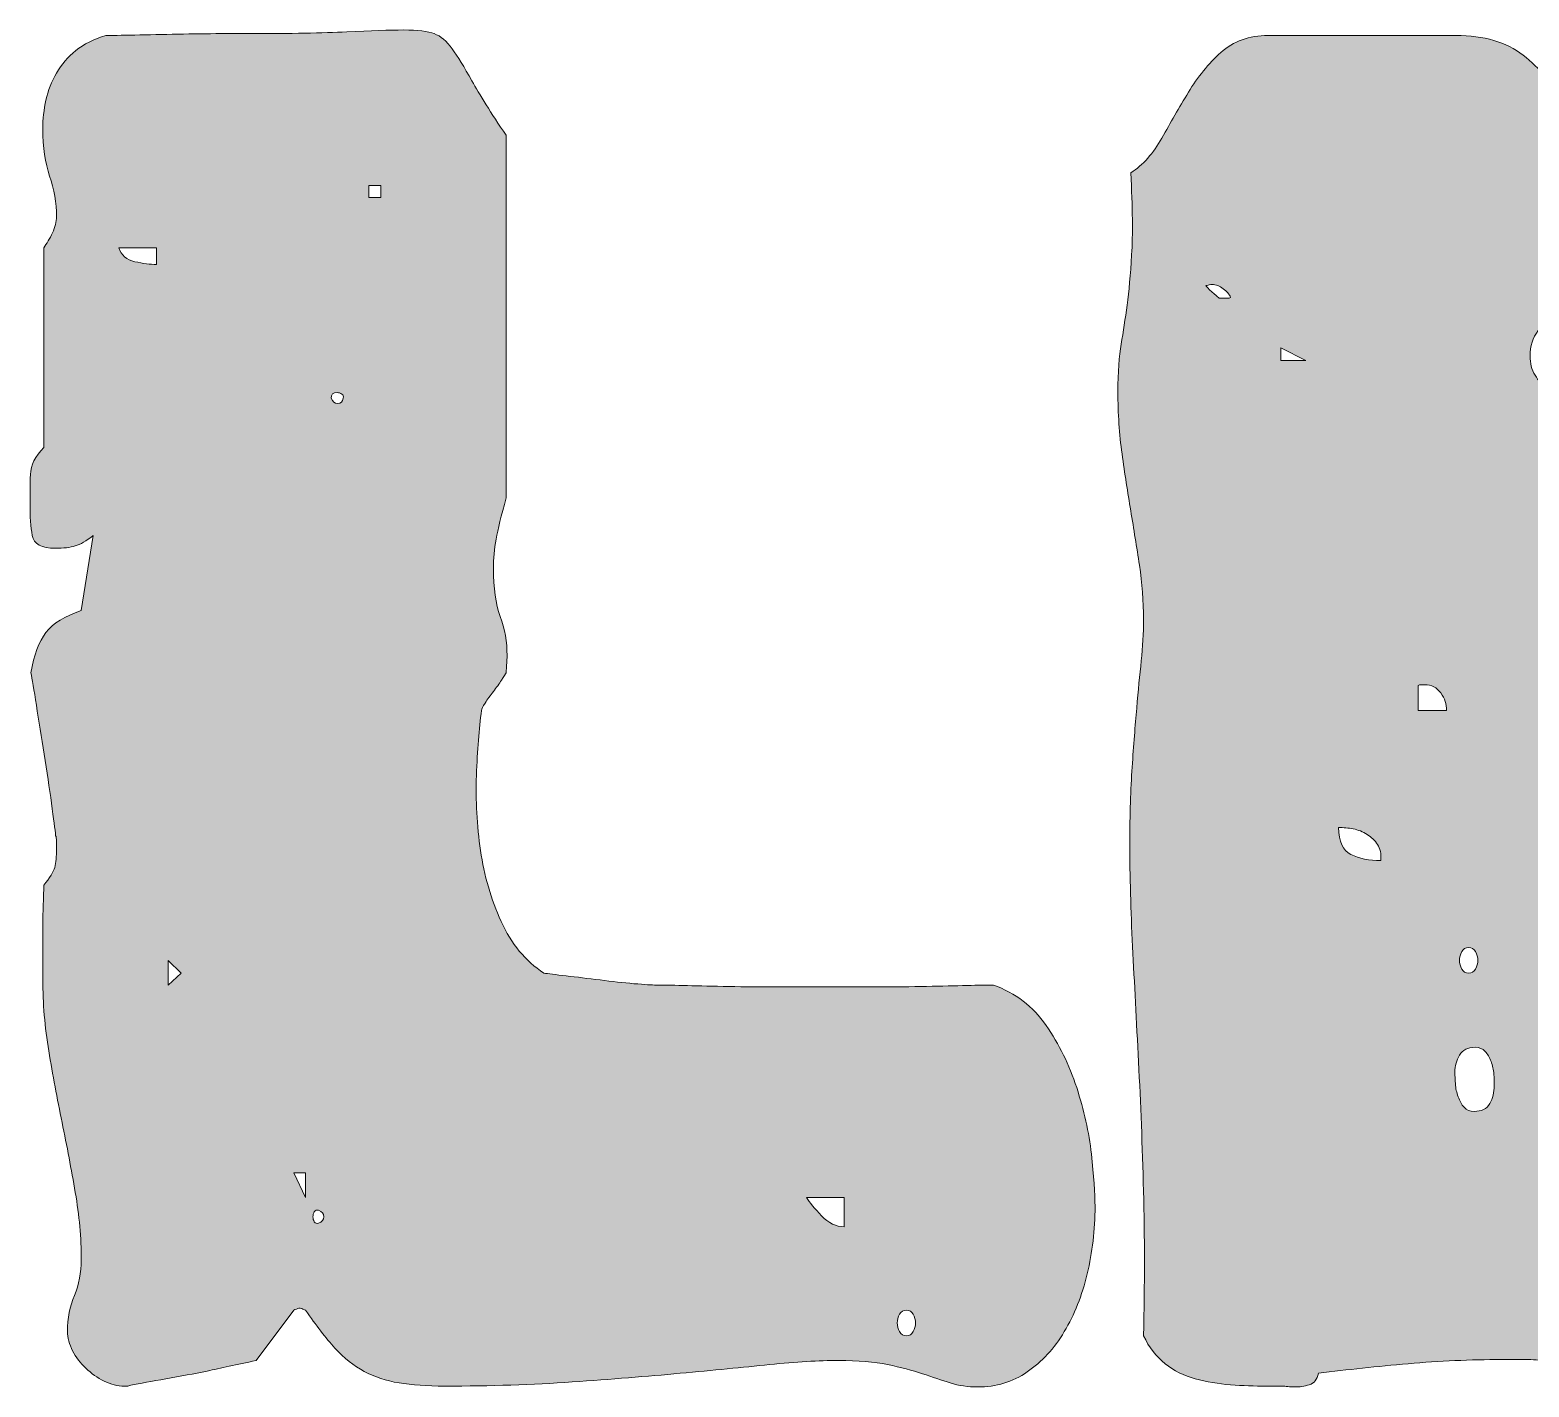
# Model space of a CAD drawing. Header units: inches. Extents: x 149 to 941, y -924 to -156.
# Drawn here: x 168 to 388.4, y -921.7 to -722.2 of the extents above; entities that cross this region are included whole.
import ezdxf

# ---------------------------------------------------------------- set-up
doc = ezdxf.new("R2010")
doc.units = ezdxf.units.IN
doc.header["$MEASUREMENT"] = 0
doc.layers.add('Layer 1', color=7, linetype='Continuous')

# ---------------------------------------------------------------- blocks, each defined once
blk = doc.blocks.new('block 5')
at = {"layer": 'Layer 1', "true_color": 0xffffff}
h = blk.add_hatch(color=7, dxfattribs=at)
h.dxf.hatch_style = 2
edge = h.paths.add_edge_path()
edge.add_spline(control_points=[(171.87, -749.65), (171.87, -747.59), (171.53, -745.59), (170.86, -743.66), (170.19, -741.73), (169.85, -739.42), (169.85, -736.72), (169.85, -735.29), (170.01, -733.87), (170.32, -732.48), (170.64, -731.09), (171.15, -729.77), (171.87, -728.51), (172.59, -727.25), (173.53, -726.15), (174.7, -725.21), (175.86, -724.27), (177.34, -723.53), (179.14, -722.99), (179.95, -722.99), (181.36, -722.97), (183.38, -722.92), (185.4, -722.88), (187.51, -722.83), (189.71, -722.79), (191.91, -722.74), (194.02, -722.72), (196.04, -722.72), (198.06, -722.72), (199.47, -722.72), (200.28, -722.72), (206.29, -722.72), (211.05, -722.63), (214.56, -722.45), (218.06, -722.27), (220.84, -722.18), (222.9, -722.18), (224.97, -722.18), (226.47, -722.36), (227.41, -722.72), (228.36, -723.08), (229.23, -723.82), (230.04, -724.94), (230.85, -726.07), (231.81, -727.63), (232.94, -729.65), (234.06, -731.67), (235.74, -734.34), (237.98, -737.67), (237.98, -737.67), (237.98, -790.99), (237.98, -790.99), (237.26, -793.59), (236.77, -795.61), (236.5, -797.05), (236.23, -798.48), (236.1, -799.92), (236.1, -801.36), (236.1, -804.23), (236.44, -806.58), (237.11, -808.43), (237.78, -810.27), (238.12, -812.18), (238.12, -814.15), (238.12, -814.51), (238.1, -815), (238.05, -815.63), (238.01, -816.26), (237.98, -816.62), (237.98, -816.71), (237.89, -816.89), (237.67, -817.24), (237.31, -817.78), (236.95, -818.32), (236.55, -818.88), (236.1, -819.47), (235.65, -820.05), (235.24, -820.61), (234.89, -821.15), (234.53, -821.69), (234.35, -822.05), (234.35, -822.23), (233.99, -824.92), (233.74, -828.11), (233.61, -831.79), (233.47, -835.47), (233.68, -839.15), (234.21, -842.83), (234.75, -846.51), (235.76, -849.99), (237.24, -853.26), (238.72, -856.54), (240.81, -859.08), (243.51, -860.87), (244.13, -860.96), (245.23, -861.1), (246.8, -861.27), (248.37, -861.46), (250.04, -861.66), (251.79, -861.88), (253.54, -862.11), (255.2, -862.29), (256.77, -862.42), (258.34, -862.55), (259.44, -862.62), (260.07, -862.62), (260.96, -862.62), (262.27, -862.64), (263.97, -862.69), (265.68, -862.74), (267.65, -862.78), (269.9, -862.83), (272.14, -862.87), (274.54, -862.89), (277.1, -862.89), (279.66, -862.89), (282.24, -862.89), (284.84, -862.89), (287.45, -862.89), (290.03, -862.89), (292.59, -862.89), (295.14, -862.89), (297.55, -862.87), (299.79, -862.83), (302.03, -862.78), (304.01, -862.74), (305.71, -862.69), (307.42, -862.64), (308.72, -862.62), (309.62, -862.62), (312.85, -863.79), (315.43, -865.76), (317.36, -868.55), (319.29, -871.33), (320.79, -874.38), (321.87, -877.7), (322.95, -881.02), (323.67, -884.28), (324.03, -887.47), (324.38, -890.65), (324.57, -893.23), (324.57, -895.21), (324.57, -898.62), (324.18, -901.92), (323.42, -905.1), (322.66, -908.29), (321.54, -911.12), (320.05, -913.59), (318.57, -916.06), (316.76, -918.03), (314.6, -919.51), (312.45, -920.99), (310.02, -921.73), (307.33, -921.73), (305.89, -921.73), (304.55, -921.53), (303.29, -921.13), (302.03, -920.73), (300.67, -920.27), (299.18, -919.78), (297.7, -919.29), (296, -918.84), (294.07, -918.44), (292.14, -918.03), (289.74, -917.83), (286.86, -917.83), (283.99, -917.83), (280.6, -918.03), (276.7, -918.44), (272.79, -918.84), (268.42, -919.27), (263.57, -919.72), (258.72, -920.16), (253.42, -920.59), (247.68, -920.99), (241.93, -921.4), (235.7, -921.6), (228.96, -921.6), (226.36, -921.6), (224.11, -921.44), (222.23, -921.13), (220.35, -920.81), (218.64, -920.25), (217.11, -919.45), (215.59, -918.64), (214.15, -917.49), (212.8, -916.01), (211.46, -914.53), (210.02, -912.67), (208.5, -910.42), (208.5, -910.42), (208.09, -910.29), (208.09, -910.29), (208, -910.2), (207.87, -910.15), (207.69, -910.15), (207.42, -910.15), (207.24, -910.2), (207.15, -910.29), (206.97, -910.29), (206.83, -910.34), (206.75, -910.42), (206.75, -910.42), (201.22, -917.83), (201.22, -917.83), (198.35, -918.46), (195.95, -918.97), (194.02, -919.38), (192.09, -919.78), (190.07, -920.16), (187.96, -920.52), (185.85, -920.88), (184.12, -921.2), (182.78, -921.47), (182.78, -921.47), (182.37, -921.6), (182.37, -921.6), (182.37, -921.6), (181.84, -921.6), (181.84, -921.6), (180.85, -921.6), (179.86, -921.35), (178.87, -920.86), (177.88, -920.36), (176.99, -919.74), (176.18, -918.97), (175.37, -918.21), (174.72, -917.36), (174.23, -916.41), (173.73, -915.47), (173.49, -914.51), (173.49, -913.52), (173.49, -911.64), (173.82, -909.89), (174.5, -908.27), (175.17, -906.65), (175.51, -904.9), (175.51, -903.02), (175.51, -899.79), (175.21, -896.49), (174.63, -893.12), (174.05, -889.76), (173.4, -886.32), (172.68, -882.82), (171.96, -879.32), (171.31, -875.82), (170.73, -872.32), (170.14, -868.82), (169.85, -865.31), (169.85, -861.81), (169.85, -861.27), (169.85, -860.36), (169.85, -859.05), (169.85, -857.75), (169.85, -856.36), (169.85, -854.88), (169.85, -853.4), (169.87, -852.01), (169.92, -850.71), (169.96, -849.41), (169.99, -848.48), (169.99, -847.95), (170.88, -846.87), (171.42, -845.99), (171.6, -845.32), (171.78, -844.64), (171.87, -843.73), (171.87, -842.56), (171.87, -842.38), (171.87, -842.04), (171.87, -841.55), (171.87, -841.06), (171.82, -840.77), (171.74, -840.67), (171.65, -839.78), (171.44, -838.18), (171.13, -835.9), (170.81, -833.61), (170.46, -831.2), (170.05, -828.69), (169.65, -826.18), (169.27, -823.78), (168.91, -821.49), (168.55, -819.2), (168.28, -817.6), (168.1, -816.71), (168.55, -814.1), (169.29, -812.13), (170.32, -810.78), (171.35, -809.44), (173.08, -808.36), (175.51, -807.55), (175.51, -807.55), (177.26, -796.51), (177.26, -796.51), (176.27, -797.32), (175.39, -797.83), (174.63, -798.06), (173.87, -798.28), (172.9, -798.39), (171.74, -798.39), (169.67, -798.39), (168.53, -797.77), (168.3, -796.51), (168.08, -795.25), (167.97, -793.73), (167.97, -791.93), (167.97, -790.4), (167.99, -788.95), (168.03, -787.55), (168.08, -786.16), (168.73, -784.84), (169.99, -783.58), (169.99, -783.58), (169.99, -754.23), (169.99, -754.23), (170.43, -753.6), (170.86, -752.86), (171.27, -752.01), (171.67, -751.15), (171.87, -750.37), (171.87, -749.65)], knot_values=[0, 0, 0, 0, 1, 1, 1, 2, 2, 2, 3, 3, 3, 4, 4, 4, 5, 5, 5, 6, 6, 6, 7, 7, 7, 8, 8, 8, 9, 9, 9, 10, 10, 10, 11, 11, 11, 12, 12, 12, 13, 13, 13, 14, 14, 14, 15, 15, 15, 16, 16, 16, 17, 17, 17, 18, 18, 18, 19, 19, 19, 20, 20, 20, 21, 21, 21, 22, 22, 22, 23, 23, 23, 24, 24, 24, 25, 25, 25, 26, 26, 26, 27, 27, 27, 28, 28, 28, 29, 29, 29, 30, 30, 30, 31, 31, 31, 32, 32, 32, 33, 33, 33, 34, 34, 34, 35, 35, 35, 36, 36, 36, 37, 37, 37, 38, 38, 38, 39, 39, 39, 40, 40, 40, 41, 41, 41, 42, 42, 42, 43, 43, 43, 44, 44, 44, 45, 45, 45, 46, 46, 46, 47, 47, 47, 48, 48, 48, 49, 49, 49, 50, 50, 50, 51, 51, 51, 52, 52, 52, 53, 53, 53, 54, 54, 54, 55, 55, 55, 56, 56, 56, 57, 57, 57, 58, 58, 58, 59, 59, 59, 60, 60, 60, 61, 61, 61, 62, 62, 62, 63, 63, 63, 64, 64, 64, 65, 65, 65, 66, 66, 66, 67, 67, 67, 68, 68, 68, 69, 69, 69, 70, 70, 70, 71, 71, 71, 72, 72, 72, 73, 73, 73, 74, 74, 74, 75, 75, 75, 76, 76, 76, 77, 77, 77, 78, 78, 78, 79, 79, 79, 80, 80, 80, 81, 81, 81, 82, 82, 82, 83, 83, 83, 84, 84, 84, 85, 85, 85, 86, 86, 86, 87, 87, 87, 88, 88, 88, 89, 89, 89, 90, 90, 90, 91, 91, 91, 92, 92, 92, 93, 93, 93, 94, 94, 94, 95, 95, 95, 96, 96, 96, 97, 97, 97, 98, 98, 98, 99, 99, 99, 100, 100, 100, 101, 101, 101, 102, 102, 102, 103, 103, 103, 104, 104, 104, 105, 105, 105, 106, 106, 106, 107, 107, 107, 107], degree=3, periodic=1)
edge = h.paths.add_edge_path()
edge.add_spline(control_points=[(181.03, -754.23), (181.38, -755.3), (182.17, -755.98), (183.38, -756.25), (184.59, -756.52), (185.65, -756.65), (186.55, -756.65), (186.55, -756.65), (186.55, -754.23), (186.55, -754.23), (186.55, -754.23), (181.03, -754.23), (181.03, -754.23)], knot_values=[0, 0, 0, 0, 1, 1, 1, 2, 2, 2, 3, 3, 3, 4, 4, 4, 4], degree=3, periodic=1)
h.paths.add_polyline_path([(188.3, -862.62), (190.18, -860.87), (188.3, -858.99)])
h.paths.add_polyline_path([(208.5, -893.86), (208.5, -890.23), (206.75, -890.23)])
edge = h.paths.add_edge_path()
edge.add_spline(control_points=[(210.38, -895.75), (210.11, -895.66), (209.91, -895.73), (209.77, -895.95), (209.64, -896.17), (209.57, -896.42), (209.57, -896.69), (209.57, -896.96), (209.64, -897.21), (209.77, -897.43), (209.91, -897.65), (210.11, -897.72), (210.38, -897.63), (210.92, -897.45), (211.19, -897.14), (211.19, -896.69), (211.19, -896.24), (210.92, -895.93), (210.38, -895.75)], knot_values=[0, 0, 0, 0, 1, 1, 1, 2, 2, 2, 3, 3, 3, 4, 4, 4, 5, 5, 5, 6, 6, 6, 6], degree=3, periodic=1)
edge = h.paths.add_edge_path()
edge.add_spline(control_points=[(214.02, -776.31), (214.11, -776.04), (214.04, -775.84), (213.81, -775.71), (213.59, -775.57), (213.39, -775.5), (213.21, -775.5), (212.49, -775.5), (212.18, -775.77), (212.27, -776.31), (212.44, -776.85), (212.76, -777.12), (213.21, -777.12), (213.66, -777.12), (213.93, -776.85), (214.02, -776.31)], knot_values=[0, 0, 0, 0, 1, 1, 1, 2, 2, 2, 3, 3, 3, 4, 4, 4, 5, 5, 5, 5], degree=3, periodic=1)
h.paths.add_polyline_path([(219.54, -746.82), (219.54, -745.07), (217.79, -745.07), (217.79, -746.82)])
edge = h.paths.add_edge_path()
edge.add_spline(control_points=[(282.15, -893.86), (282.6, -894.58), (283.34, -895.48), (284.37, -896.55), (285.4, -897.63), (286.5, -898.17), (287.67, -898.17), (287.67, -898.17), (287.67, -893.86), (287.67, -893.86), (287.67, -893.86), (282.15, -893.86), (282.15, -893.86)], knot_values=[0, 0, 0, 0, 1, 1, 1, 2, 2, 2, 3, 3, 3, 4, 4, 4, 4], degree=3, periodic=1)
edge = h.paths.add_edge_path()
edge.add_spline(control_points=[(296.83, -914.19), (297.28, -914.19), (297.61, -913.99), (297.84, -913.59), (298.06, -913.18), (298.17, -912.76), (298.17, -912.31), (298.17, -911.86), (298.06, -911.43), (297.84, -911.03), (297.61, -910.62), (297.28, -910.42), (296.83, -910.42), (296.38, -910.42), (296.04, -910.62), (295.82, -911.03), (295.59, -911.43), (295.48, -911.86), (295.48, -912.31), (295.48, -912.76), (295.59, -913.18), (295.82, -913.59), (296.04, -913.99), (296.38, -914.19), (296.83, -914.19)], knot_values=[0, 0, 0, 0, 1, 1, 1, 2, 2, 2, 3, 3, 3, 4, 4, 4, 5, 5, 5, 6, 6, 6, 7, 7, 7, 8, 8, 8, 8], degree=3, periodic=1)
h = blk.add_hatch(color=7, dxfattribs=at)
h.dxf.hatch_style = 2
edge = h.paths.add_edge_path()
edge.add_spline(control_points=[(331.7, -808.9), (331.7, -806.2), (331.5, -803.53), (331.1, -800.89), (330.69, -798.24), (330.27, -795.57), (329.82, -792.87), (329.37, -790.18), (328.94, -787.4), (328.54, -784.52), (328.13, -781.65), (327.93, -778.6), (327.93, -775.37), (327.93, -772.49), (328.09, -770.16), (328.4, -768.36), (328.72, -766.57), (329.01, -764.66), (329.28, -762.64), (329.55, -760.62), (329.77, -758.15), (329.95, -755.24), (330.13, -752.32), (330.09, -748.3), (329.82, -743.19), (331.61, -742.02), (333.14, -740.32), (334.4, -738.07), (335.65, -735.83), (336.95, -733.58), (338.3, -731.34), (339.65, -729.1), (341.24, -727.14), (343.08, -725.48), (344.92, -723.82), (347.23, -722.99), (350.02, -722.99), (350.02, -722.99), (377.62, -722.99), (377.62, -722.99), (381.75, -722.99), (385.05, -723.95), (387.52, -725.88), (389.98, -727.82), (391.85, -730.12), (393.1, -732.82), (394.36, -735.51), (395.19, -738.29), (395.6, -741.17), (396, -744.04), (396.2, -746.42), (396.2, -748.3), (396.2, -751.99), (395.8, -754.92), (394.99, -757.12), (394.18, -759.32), (393.31, -761.14), (392.36, -762.57), (391.42, -764.01), (390.54, -765.27), (389.74, -766.35), (388.93, -767.42), (388.53, -768.68), (388.53, -770.12), (388.53, -771.19), (388.77, -772.14), (389.27, -772.94), (389.76, -773.75), (390.32, -774.52), (390.95, -775.23), (391.58, -775.95), (392.21, -776.67), (392.83, -777.39), (393.46, -778.11), (393.91, -778.96), (394.18, -779.95), (393.91, -786.14), (393.86, -791.15), (394.05, -794.96), (394.23, -798.78), (394.45, -802.19), (394.72, -805.19), (394.99, -808.2), (395.28, -811.16), (395.6, -814.08), (395.91, -817), (396.07, -820.61), (396.07, -824.92), (396.07, -828.96), (395.93, -833), (395.66, -837.04), (395.39, -841.08), (395.12, -845.12), (394.85, -849.16), (394.58, -853.19), (394.36, -857.26), (394.18, -861.34), (394, -865.43), (394, -869.54), (394.18, -873.66), (393.73, -873.84), (393.04, -874.41), (392.09, -875.35), (391.15, -876.29), (390.63, -876.98), (390.54, -877.43), (390.54, -877.52), (390.63, -877.84), (390.81, -878.38), (390.99, -878.92), (391.19, -879.5), (391.42, -880.13), (391.64, -880.76), (391.85, -881.34), (392.03, -881.88), (392.21, -882.42), (392.3, -882.77), (392.3, -882.96), (392.38, -883.58), (392.45, -884.77), (392.5, -886.52), (392.54, -888.27), (392.56, -890.14), (392.56, -892.11), (392.56, -894.09), (392.54, -895.93), (392.5, -897.63), (392.45, -899.34), (392.38, -900.55), (392.3, -901.27), (392.65, -901.18), (393.1, -901.13), (393.64, -901.13), (394.36, -901.13), (394.9, -901.34), (395.26, -901.74), (395.62, -902.14), (395.86, -902.61), (396, -903.15), (396.13, -903.69), (396.2, -904.28), (396.2, -904.9), (396.2, -905.53), (396.2, -906.07), (396.2, -906.52), (396.2, -909.03), (395.77, -911.16), (394.92, -912.91), (394.07, -914.66), (392.61, -916.3), (390.54, -917.83), (389.56, -917.74), (388.55, -917.69), (387.52, -917.69), (386.48, -917.69), (385.43, -917.69), (384.35, -917.69), (379.77, -917.69), (375.2, -917.9), (370.62, -918.3), (366.04, -918.7), (361.64, -919.17), (357.42, -919.72), (357.24, -920.61), (356.79, -921.17), (356.07, -921.4), (355.36, -921.62), (354.64, -921.73), (353.92, -921.73), (353.56, -921.73), (353.22, -921.71), (352.91, -921.67), (352.59, -921.62), (352.35, -921.6), (352.17, -921.6), (352.17, -921.6), (349.75, -921.6), (349.75, -921.6), (348.04, -921.6), (346.29, -921.53), (344.49, -921.4), (342.7, -921.26), (340.97, -920.97), (339.31, -920.52), (337.65, -920.07), (336.17, -919.33), (334.87, -918.3), (333.56, -917.27), (332.51, -915.9), (331.7, -914.19), (331.88, -906.65), (331.88, -899.56), (331.7, -892.92), (331.52, -886.28), (331.28, -879.95), (330.96, -873.93), (330.65, -867.92), (330.36, -862.26), (330.09, -856.97), (329.82, -851.67), (329.68, -846.6), (329.68, -841.75), (329.68, -837.53), (329.8, -833.81), (330.02, -830.58), (330.24, -827.34), (330.47, -824.45), (330.69, -821.89), (330.92, -819.33), (331.14, -817.02), (331.37, -814.96), (331.59, -812.89), (331.7, -810.87), (331.7, -808.9)], knot_values=[0, 0, 0, 0, 1, 1, 1, 2, 2, 2, 3, 3, 3, 4, 4, 4, 5, 5, 5, 6, 6, 6, 7, 7, 7, 8, 8, 8, 9, 9, 9, 10, 10, 10, 11, 11, 11, 12, 12, 12, 13, 13, 13, 14, 14, 14, 15, 15, 15, 16, 16, 16, 17, 17, 17, 18, 18, 18, 19, 19, 19, 20, 20, 20, 21, 21, 21, 22, 22, 22, 23, 23, 23, 24, 24, 24, 25, 25, 25, 26, 26, 26, 27, 27, 27, 28, 28, 28, 29, 29, 29, 30, 30, 30, 31, 31, 31, 32, 32, 32, 33, 33, 33, 34, 34, 34, 35, 35, 35, 36, 36, 36, 37, 37, 37, 38, 38, 38, 39, 39, 39, 40, 40, 40, 41, 41, 41, 42, 42, 42, 43, 43, 43, 44, 44, 44, 45, 45, 45, 46, 46, 46, 47, 47, 47, 48, 48, 48, 49, 49, 49, 50, 50, 50, 51, 51, 51, 52, 52, 52, 53, 53, 53, 54, 54, 54, 55, 55, 55, 56, 56, 56, 57, 57, 57, 58, 58, 58, 59, 59, 59, 60, 60, 60, 61, 61, 61, 62, 62, 62, 63, 63, 63, 64, 64, 64, 65, 65, 65, 66, 66, 66, 67, 67, 67, 68, 68, 68, 69, 69, 69, 70, 70, 70, 71, 71, 71, 71], degree=3, periodic=1)
edge = h.paths.add_edge_path()
edge.add_spline(control_points=[(340.86, -759.75), (340.95, -759.93), (341.24, -760.24), (341.73, -760.69), (342.23, -761.14), (342.56, -761.41), (342.74, -761.5), (342.74, -761.59), (342.86, -761.63), (343.08, -761.63), (343.3, -761.63), (343.46, -761.63), (343.55, -761.63), (343.64, -761.63), (343.8, -761.63), (344.02, -761.63), (344.25, -761.63), (344.4, -761.59), (344.49, -761.5), (344.31, -761.05), (343.96, -760.62), (343.42, -760.22), (342.88, -759.81), (342.34, -759.61), (341.8, -759.61), (341.71, -759.61), (341.55, -759.64), (341.33, -759.68), (341.11, -759.73), (340.95, -759.75), (340.86, -759.75)], knot_values=[0, 0, 0, 0, 1, 1, 1, 2, 2, 2, 3, 3, 3, 4, 4, 4, 5, 5, 5, 6, 6, 6, 7, 7, 7, 8, 8, 8, 9, 9, 9, 10, 10, 10, 10], degree=3, periodic=1)
h.paths.add_polyline_path([(355.54, -770.79), (351.9, -768.9), (351.9, -770.79)])
edge = h.paths.add_edge_path()
edge.add_spline(control_points=[(366.58, -844.31), (366.67, -843.32), (366.51, -842.54), (366.11, -841.95), (365.7, -841.37), (365.18, -840.88), (364.56, -840.47), (363.93, -840.07), (363.26, -839.8), (362.54, -839.66), (361.82, -839.53), (361.1, -839.46), (360.38, -839.46), (360.38, -841.53), (360.99, -842.85), (362.2, -843.44), (363.41, -844.02), (364.87, -844.31), (366.58, -844.31)], knot_values=[0, 0, 0, 0, 1, 1, 1, 2, 2, 2, 3, 3, 3, 4, 4, 4, 5, 5, 5, 6, 6, 6, 6], degree=3, periodic=1)
edge = h.paths.add_edge_path()
edge.add_spline(control_points=[(373.04, -818.46), (372.95, -818.46), (372.79, -818.46), (372.57, -818.46), (372.34, -818.46), (372.19, -818.5), (372.1, -818.59), (372.1, -818.59), (372.1, -822.23), (372.1, -822.23), (372.1, -822.23), (376.27, -822.23), (376.27, -822.23), (376.27, -821.33), (375.98, -820.48), (375.4, -819.67), (374.81, -818.86), (374.03, -818.46), (373.04, -818.46)], knot_values=[0, 0, 0, 0, 1, 1, 1, 2, 2, 2, 3, 3, 3, 4, 4, 4, 5, 5, 5, 6, 6, 6, 6], degree=3, periodic=1)
edge = h.paths.add_edge_path()
edge.add_spline(control_points=[(377.48, -875.41), (377.48, -875.95), (377.5, -876.54), (377.55, -877.17), (377.6, -877.79), (377.73, -878.42), (377.96, -879.05), (378.18, -879.68), (378.47, -880.19), (378.83, -880.6), (379.19, -881), (379.68, -881.21), (380.31, -881.21), (381.39, -881.21), (382.15, -880.82), (382.6, -880.06), (383.05, -879.3), (383.27, -878.42), (383.27, -877.43), (383.27, -876.98), (383.25, -876.42), (383.21, -875.75), (383.16, -875.08), (383.03, -874.45), (382.8, -873.86), (382.58, -873.28), (382.29, -872.79), (381.93, -872.38), (381.57, -871.98), (381.07, -871.78), (380.45, -871.78), (379.37, -871.78), (378.61, -872.16), (378.16, -872.92), (377.71, -873.69), (377.48, -874.52), (377.48, -875.41)], knot_values=[0, 0, 0, 0, 1, 1, 1, 2, 2, 2, 3, 3, 3, 4, 4, 4, 5, 5, 5, 6, 6, 6, 7, 7, 7, 8, 8, 8, 9, 9, 9, 10, 10, 10, 11, 11, 11, 12, 12, 12, 12], degree=3, periodic=1)
edge = h.paths.add_edge_path()
edge.add_spline(control_points=[(379.5, -857.1), (379.05, -857.1), (378.72, -857.3), (378.49, -857.71), (378.27, -858.11), (378.16, -858.54), (378.16, -858.99), (378.16, -859.44), (378.27, -859.86), (378.49, -860.27), (378.72, -860.67), (379.05, -860.87), (379.5, -860.87), (379.95, -860.87), (380.29, -860.67), (380.51, -860.27), (380.74, -859.86), (380.85, -859.44), (380.85, -858.99), (380.85, -858.54), (380.74, -858.11), (380.51, -857.71), (380.29, -857.3), (379.95, -857.1), (379.5, -857.1)], knot_values=[0, 0, 0, 0, 1, 1, 1, 2, 2, 2, 3, 3, 3, 4, 4, 4, 5, 5, 5, 6, 6, 6, 7, 7, 7, 8, 8, 8, 8], degree=3, periodic=1)
at = {"layer": 'Layer 1', "lineweight": 0}
for points in [[(219.54, -746.82), (219.54, -745.07), (217.79, -745.07), (217.79, -746.82), (219.54, -746.82)], [(355.54, -770.79), (351.9, -768.9), (351.9, -770.79), (355.54, -770.79)], [(188.3, -862.62), (190.18, -860.87), (188.3, -858.99), (188.3, -862.62)], [(208.5, -893.86), (208.5, -890.23), (206.75, -890.23), (208.5, -893.86)]]:
    blk.add_lwpolyline(points, dxfattribs=at)
for points, knots in [([(171.87, -749.65), (171.87, -747.59), (171.53, -745.59), (170.86, -743.66), (170.19, -741.73), (169.85, -739.42), (169.85, -736.72), (169.85, -735.29), (170.01, -733.87), (170.32, -732.48), (170.64, -731.09), (171.15, -729.77), (171.87, -728.51), (172.59, -727.25), (173.53, -726.15), (174.7, -725.21), (175.86, -724.27), (177.34, -723.53), (179.14, -722.99), (179.95, -722.99), (181.36, -722.97), (183.38, -722.92), (185.4, -722.88), (187.51, -722.83), (189.71, -722.79), (191.91, -722.74), (194.02, -722.72), (196.04, -722.72), (198.06, -722.72), (199.47, -722.72), (200.28, -722.72), (206.29, -722.72), (211.05, -722.63), (214.56, -722.45), (218.06, -722.27), (220.84, -722.18), (222.9, -722.18), (224.97, -722.18), (226.47, -722.36), (227.41, -722.72), (228.36, -723.08), (229.23, -723.82), (230.04, -724.94), (230.85, -726.07), (231.81, -727.63), (232.94, -729.65), (234.06, -731.67), (235.74, -734.34), (237.98, -737.67), (237.98, -737.67), (237.98, -790.99), (237.98, -790.99), (237.26, -793.59), (236.77, -795.61), (236.5, -797.05), (236.23, -798.48), (236.1, -799.92), (236.1, -801.36), (236.1, -804.23), (236.44, -806.58), (237.11, -808.43), (237.78, -810.27), (238.12, -812.18), (238.12, -814.15), (238.12, -814.51), (238.1, -815), (238.05, -815.63), (238.01, -816.26), (237.98, -816.62), (237.98, -816.71), (237.89, -816.89), (237.67, -817.24), (237.31, -817.78), (236.95, -818.32), (236.55, -818.88), (236.1, -819.47), (235.65, -820.05), (235.24, -820.61), (234.89, -821.15), (234.53, -821.69), (234.35, -822.05), (234.35, -822.23), (233.99, -824.92), (233.74, -828.11), (233.61, -831.79), (233.47, -835.47), (233.68, -839.15), (234.21, -842.83), (234.75, -846.51), (235.76, -849.99), (237.24, -853.26), (238.72, -856.54), (240.81, -859.08), (243.51, -860.87), (244.13, -860.96), (245.23, -861.1), (246.8, -861.27), (248.37, -861.46), (250.04, -861.66), (251.79, -861.88), (253.54, -862.11), (255.2, -862.29), (256.77, -862.42), (258.34, -862.55), (259.44, -862.62), (260.07, -862.62), (260.96, -862.62), (262.27, -862.64), (263.97, -862.69), (265.68, -862.74), (267.65, -862.78), (269.9, -862.83), (272.14, -862.87), (274.54, -862.89), (277.1, -862.89), (279.66, -862.89), (282.24, -862.89), (284.84, -862.89), (287.45, -862.89), (290.03, -862.89), (292.59, -862.89), (295.14, -862.89), (297.55, -862.87), (299.79, -862.83), (302.03, -862.78), (304.01, -862.74), (305.71, -862.69), (307.42, -862.64), (308.72, -862.62), (309.62, -862.62), (312.85, -863.79), (315.43, -865.76), (317.36, -868.55), (319.29, -871.33), (320.79, -874.38), (321.87, -877.7), (322.95, -881.02), (323.67, -884.28), (324.03, -887.47), (324.38, -890.65), (324.57, -893.23), (324.57, -895.21), (324.57, -898.62), (324.18, -901.92), (323.42, -905.1), (322.66, -908.29), (321.54, -911.12), (320.05, -913.59), (318.57, -916.06), (316.76, -918.03), (314.6, -919.51), (312.45, -920.99), (310.02, -921.73), (307.33, -921.73), (305.89, -921.73), (304.55, -921.53), (303.29, -921.13), (302.03, -920.73), (300.67, -920.27), (299.18, -919.78), (297.7, -919.29), (296, -918.84), (294.07, -918.44), (292.14, -918.03), (289.74, -917.83), (286.86, -917.83), (283.99, -917.83), (280.6, -918.03), (276.7, -918.44), (272.79, -918.84), (268.42, -919.27), (263.57, -919.72), (258.72, -920.16), (253.42, -920.59), (247.68, -920.99), (241.93, -921.4), (235.7, -921.6), (228.96, -921.6), (226.36, -921.6), (224.11, -921.44), (222.23, -921.13), (220.35, -920.81), (218.64, -920.25), (217.11, -919.45), (215.59, -918.64), (214.15, -917.49), (212.8, -916.01), (211.46, -914.53), (210.02, -912.67), (208.5, -910.42), (208.5, -910.42), (208.09, -910.29), (208.09, -910.29), (208, -910.2), (207.87, -910.15), (207.69, -910.15), (207.42, -910.15), (207.24, -910.2), (207.15, -910.29), (206.97, -910.29), (206.83, -910.34), (206.75, -910.42), (206.75, -910.42), (201.22, -917.83), (201.22, -917.83), (198.35, -918.46), (195.95, -918.97), (194.02, -919.38), (192.09, -919.78), (190.07, -920.16), (187.96, -920.52), (185.85, -920.88), (184.12, -921.2), (182.78, -921.47), (182.78, -921.47), (182.37, -921.6), (182.37, -921.6), (182.37, -921.6), (181.84, -921.6), (181.84, -921.6), (180.85, -921.6), (179.86, -921.35), (178.87, -920.86), (177.88, -920.36), (176.99, -919.74), (176.18, -918.97), (175.37, -918.21), (174.72, -917.36), (174.23, -916.41), (173.73, -915.47), (173.49, -914.51), (173.49, -913.52), (173.49, -911.64), (173.82, -909.89), (174.5, -908.27), (175.17, -906.65), (175.51, -904.9), (175.51, -903.02), (175.51, -899.79), (175.21, -896.49), (174.63, -893.12), (174.05, -889.76), (173.4, -886.32), (172.68, -882.82), (171.96, -879.32), (171.31, -875.82), (170.73, -872.32), (170.14, -868.82), (169.85, -865.31), (169.85, -861.81), (169.85, -861.27), (169.85, -860.36), (169.85, -859.05), (169.85, -857.75), (169.85, -856.36), (169.85, -854.88), (169.85, -853.4), (169.87, -852.01), (169.92, -850.71), (169.96, -849.41), (169.99, -848.48), (169.99, -847.95), (170.88, -846.87), (171.42, -845.99), (171.6, -845.32), (171.78, -844.64), (171.87, -843.73), (171.87, -842.56), (171.87, -842.38), (171.87, -842.04), (171.87, -841.55), (171.87, -841.06), (171.82, -840.77), (171.74, -840.67), (171.65, -839.78), (171.44, -838.18), (171.13, -835.9), (170.81, -833.61), (170.46, -831.2), (170.05, -828.69), (169.65, -826.18), (169.27, -823.78), (168.91, -821.49), (168.55, -819.2), (168.28, -817.6), (168.1, -816.71), (168.55, -814.1), (169.29, -812.13), (170.32, -810.78), (171.35, -809.44), (173.08, -808.36), (175.51, -807.55), (175.51, -807.55), (177.26, -796.51), (177.26, -796.51), (176.27, -797.32), (175.39, -797.83), (174.63, -798.06), (173.87, -798.28), (172.9, -798.39), (171.74, -798.39), (169.67, -798.39), (168.53, -797.77), (168.3, -796.51), (168.08, -795.25), (167.97, -793.73), (167.97, -791.93), (167.97, -790.4), (167.99, -788.95), (168.03, -787.55), (168.08, -786.16), (168.73, -784.84), (169.99, -783.58), (169.99, -783.58), (169.99, -754.23), (169.99, -754.23), (170.43, -753.6), (170.86, -752.86), (171.27, -752.01), (171.67, -751.15), (171.87, -750.37), (171.87, -749.65)], [0, 0, 0, 0, 1, 1, 1, 2, 2, 2, 3, 3, 3, 4, 4, 4, 5, 5, 5, 6, 6, 6, 7, 7, 7, 8, 8, 8, 9, 9, 9, 10, 10, 10, 11, 11, 11, 12, 12, 12, 13, 13, 13, 14, 14, 14, 15, 15, 15, 16, 16, 16, 17, 17, 17, 18, 18, 18, 19, 19, 19, 20, 20, 20, 21, 21, 21, 22, 22, 22, 23, 23, 23, 24, 24, 24, 25, 25, 25, 26, 26, 26, 27, 27, 27, 28, 28, 28, 29, 29, 29, 30, 30, 30, 31, 31, 31, 32, 32, 32, 33, 33, 33, 34, 34, 34, 35, 35, 35, 36, 36, 36, 37, 37, 37, 38, 38, 38, 39, 39, 39, 40, 40, 40, 41, 41, 41, 42, 42, 42, 43, 43, 43, 44, 44, 44, 45, 45, 45, 46, 46, 46, 47, 47, 47, 48, 48, 48, 49, 49, 49, 50, 50, 50, 51, 51, 51, 52, 52, 52, 53, 53, 53, 54, 54, 54, 55, 55, 55, 56, 56, 56, 57, 57, 57, 58, 58, 58, 59, 59, 59, 60, 60, 60, 61, 61, 61, 62, 62, 62, 63, 63, 63, 64, 64, 64, 65, 65, 65, 66, 66, 66, 67, 67, 67, 68, 68, 68, 69, 69, 69, 70, 70, 70, 71, 71, 71, 72, 72, 72, 73, 73, 73, 74, 74, 74, 75, 75, 75, 76, 76, 76, 77, 77, 77, 78, 78, 78, 79, 79, 79, 80, 80, 80, 81, 81, 81, 82, 82, 82, 83, 83, 83, 84, 84, 84, 85, 85, 85, 86, 86, 86, 87, 87, 87, 88, 88, 88, 89, 89, 89, 90, 90, 90, 91, 91, 91, 92, 92, 92, 93, 93, 93, 94, 94, 94, 95, 95, 95, 96, 96, 96, 97, 97, 97, 98, 98, 98, 99, 99, 99, 100, 100, 100, 101, 101, 101, 102, 102, 102, 103, 103, 103, 104, 104, 104, 105, 105, 105, 106, 106, 106, 107, 107, 107, 107]), ([(331.7, -808.9), (331.7, -806.2), (331.5, -803.53), (331.1, -800.89), (330.69, -798.24), (330.27, -795.57), (329.82, -792.87), (329.37, -790.18), (328.94, -787.4), (328.54, -784.52), (328.13, -781.65), (327.93, -778.6), (327.93, -775.37), (327.93, -772.49), (328.09, -770.16), (328.4, -768.36), (328.72, -766.57), (329.01, -764.66), (329.28, -762.64), (329.55, -760.62), (329.77, -758.15), (329.95, -755.24), (330.13, -752.32), (330.09, -748.3), (329.82, -743.19), (331.61, -742.02), (333.14, -740.32), (334.4, -738.07), (335.65, -735.83), (336.95, -733.58), (338.3, -731.34), (339.65, -729.1), (341.24, -727.14), (343.08, -725.48), (344.92, -723.82), (347.23, -722.99), (350.02, -722.99), (350.02, -722.99), (377.62, -722.99), (377.62, -722.99), (381.75, -722.99), (385.05, -723.95), (387.52, -725.88), (389.98, -727.82), (391.85, -730.12), (393.1, -732.82), (394.36, -735.51), (395.19, -738.29), (395.6, -741.17), (396, -744.04), (396.2, -746.42), (396.2, -748.3), (396.2, -751.99), (395.8, -754.92), (394.99, -757.12), (394.18, -759.32), (393.31, -761.14), (392.36, -762.57), (391.42, -764.01), (390.54, -765.27), (389.74, -766.35), (388.93, -767.42), (388.53, -768.68), (388.53, -770.12), (388.53, -771.19), (388.77, -772.14), (389.27, -772.94), (389.76, -773.75), (390.32, -774.52), (390.95, -775.23), (391.58, -775.95), (392.21, -776.67), (392.83, -777.39), (393.46, -778.11), (393.91, -778.96), (394.18, -779.95), (393.91, -786.14), (393.86, -791.15), (394.05, -794.96), (394.23, -798.78), (394.45, -802.19), (394.72, -805.19), (394.99, -808.2), (395.28, -811.16), (395.6, -814.08), (395.91, -817), (396.07, -820.61), (396.07, -824.92), (396.07, -828.96), (395.93, -833), (395.66, -837.04), (395.39, -841.08), (395.12, -845.12), (394.85, -849.16), (394.58, -853.19), (394.36, -857.26), (394.18, -861.34), (394, -865.43), (394, -869.54), (394.18, -873.66), (393.73, -873.84), (393.04, -874.41), (392.09, -875.35), (391.15, -876.29), (390.63, -876.98), (390.54, -877.43), (390.54, -877.52), (390.63, -877.84), (390.81, -878.38), (390.99, -878.92), (391.19, -879.5), (391.42, -880.13), (391.64, -880.76), (391.85, -881.34), (392.03, -881.88), (392.21, -882.42), (392.3, -882.77), (392.3, -882.96), (392.38, -883.58), (392.45, -884.77), (392.5, -886.52), (392.54, -888.27), (392.56, -890.14), (392.56, -892.11), (392.56, -894.09), (392.54, -895.93), (392.5, -897.63), (392.45, -899.34), (392.38, -900.55), (392.3, -901.27), (392.65, -901.18), (393.1, -901.13), (393.64, -901.13), (394.36, -901.13), (394.9, -901.34), (395.26, -901.74), (395.62, -902.14), (395.86, -902.61), (396, -903.15), (396.13, -903.69), (396.2, -904.28), (396.2, -904.9), (396.2, -905.53), (396.2, -906.07), (396.2, -906.52), (396.2, -909.03), (395.77, -911.16), (394.92, -912.91), (394.07, -914.66), (392.61, -916.3), (390.54, -917.83), (389.56, -917.74), (388.55, -917.69), (387.52, -917.69), (386.48, -917.69), (385.43, -917.69), (384.35, -917.69), (379.77, -917.69), (375.2, -917.9), (370.62, -918.3), (366.04, -918.7), (361.64, -919.17), (357.42, -919.72), (357.24, -920.61), (356.79, -921.17), (356.07, -921.4), (355.36, -921.62), (354.64, -921.73), (353.92, -921.73), (353.56, -921.73), (353.22, -921.71), (352.91, -921.67), (352.59, -921.62), (352.35, -921.6), (352.17, -921.6), (352.17, -921.6), (349.75, -921.6), (349.75, -921.6), (348.04, -921.6), (346.29, -921.53), (344.49, -921.4), (342.7, -921.26), (340.97, -920.97), (339.31, -920.52), (337.65, -920.07), (336.17, -919.33), (334.87, -918.3), (333.56, -917.27), (332.51, -915.9), (331.7, -914.19), (331.88, -906.65), (331.88, -899.56), (331.7, -892.92), (331.52, -886.28), (331.28, -879.95), (330.96, -873.93), (330.65, -867.92), (330.36, -862.26), (330.09, -856.97), (329.82, -851.67), (329.68, -846.6), (329.68, -841.75), (329.68, -837.53), (329.8, -833.81), (330.02, -830.58), (330.24, -827.34), (330.47, -824.45), (330.69, -821.89), (330.92, -819.33), (331.14, -817.02), (331.37, -814.96), (331.59, -812.89), (331.7, -810.87), (331.7, -808.9)], [0, 0, 0, 0, 1, 1, 1, 2, 2, 2, 3, 3, 3, 4, 4, 4, 5, 5, 5, 6, 6, 6, 7, 7, 7, 8, 8, 8, 9, 9, 9, 10, 10, 10, 11, 11, 11, 12, 12, 12, 13, 13, 13, 14, 14, 14, 15, 15, 15, 16, 16, 16, 17, 17, 17, 18, 18, 18, 19, 19, 19, 20, 20, 20, 21, 21, 21, 22, 22, 22, 23, 23, 23, 24, 24, 24, 25, 25, 25, 26, 26, 26, 27, 27, 27, 28, 28, 28, 29, 29, 29, 30, 30, 30, 31, 31, 31, 32, 32, 32, 33, 33, 33, 34, 34, 34, 35, 35, 35, 36, 36, 36, 37, 37, 37, 38, 38, 38, 39, 39, 39, 40, 40, 40, 41, 41, 41, 42, 42, 42, 43, 43, 43, 44, 44, 44, 45, 45, 45, 46, 46, 46, 47, 47, 47, 48, 48, 48, 49, 49, 49, 50, 50, 50, 51, 51, 51, 52, 52, 52, 53, 53, 53, 54, 54, 54, 55, 55, 55, 56, 56, 56, 57, 57, 57, 58, 58, 58, 59, 59, 59, 60, 60, 60, 61, 61, 61, 62, 62, 62, 63, 63, 63, 64, 64, 64, 65, 65, 65, 66, 66, 66, 67, 67, 67, 68, 68, 68, 69, 69, 69, 70, 70, 70, 71, 71, 71, 71]), ([(181.03, -754.23), (181.38, -755.3), (182.17, -755.98), (183.38, -756.25), (184.59, -756.52), (185.65, -756.65), (186.55, -756.65), (186.55, -756.65), (186.55, -754.23), (186.55, -754.23), (186.55, -754.23), (181.03, -754.23), (181.03, -754.23)], [0, 0, 0, 0, 1, 1, 1, 2, 2, 2, 3, 3, 3, 4, 4, 4, 4]), ([(340.86, -759.75), (340.95, -759.93), (341.24, -760.24), (341.73, -760.69), (342.23, -761.14), (342.56, -761.41), (342.74, -761.5), (342.74, -761.59), (342.86, -761.63), (343.08, -761.63), (343.3, -761.63), (343.46, -761.63), (343.55, -761.63), (343.64, -761.63), (343.8, -761.63), (344.02, -761.63), (344.25, -761.63), (344.4, -761.59), (344.49, -761.5), (344.31, -761.05), (343.96, -760.62), (343.42, -760.22), (342.88, -759.81), (342.34, -759.61), (341.8, -759.61), (341.71, -759.61), (341.55, -759.64), (341.33, -759.68), (341.11, -759.73), (340.95, -759.75), (340.86, -759.75)], [0, 0, 0, 0, 1, 1, 1, 2, 2, 2, 3, 3, 3, 4, 4, 4, 5, 5, 5, 6, 6, 6, 7, 7, 7, 8, 8, 8, 9, 9, 9, 10, 10, 10, 10]), ([(214.02, -776.31), (214.11, -776.04), (214.04, -775.84), (213.81, -775.71), (213.59, -775.57), (213.39, -775.5), (213.21, -775.5), (212.49, -775.5), (212.18, -775.77), (212.27, -776.31), (212.44, -776.85), (212.76, -777.12), (213.21, -777.12), (213.66, -777.12), (213.93, -776.85), (214.02, -776.31)], [0, 0, 0, 0, 1, 1, 1, 2, 2, 2, 3, 3, 3, 4, 4, 4, 5, 5, 5, 5]), ([(373.04, -818.46), (372.95, -818.46), (372.79, -818.46), (372.57, -818.46), (372.34, -818.46), (372.19, -818.5), (372.1, -818.59), (372.1, -818.59), (372.1, -822.23), (372.1, -822.23), (372.1, -822.23), (376.27, -822.23), (376.27, -822.23), (376.27, -821.33), (375.98, -820.48), (375.4, -819.67), (374.81, -818.86), (374.03, -818.46), (373.04, -818.46)], [0, 0, 0, 0, 1, 1, 1, 2, 2, 2, 3, 3, 3, 4, 4, 4, 5, 5, 5, 6, 6, 6, 6]), ([(366.58, -844.31), (366.67, -843.32), (366.51, -842.54), (366.11, -841.95), (365.7, -841.37), (365.18, -840.88), (364.56, -840.47), (363.93, -840.07), (363.26, -839.8), (362.54, -839.66), (361.82, -839.53), (361.1, -839.46), (360.38, -839.46), (360.38, -841.53), (360.99, -842.85), (362.2, -843.44), (363.41, -844.02), (364.87, -844.31), (366.58, -844.31)], [0, 0, 0, 0, 1, 1, 1, 2, 2, 2, 3, 3, 3, 4, 4, 4, 5, 5, 5, 6, 6, 6, 6]), ([(379.5, -857.1), (379.05, -857.1), (378.72, -857.3), (378.49, -857.71), (378.27, -858.11), (378.16, -858.54), (378.16, -858.99), (378.16, -859.44), (378.27, -859.86), (378.49, -860.27), (378.72, -860.67), (379.05, -860.87), (379.5, -860.87), (379.95, -860.87), (380.29, -860.67), (380.51, -860.27), (380.74, -859.86), (380.85, -859.44), (380.85, -858.99), (380.85, -858.54), (380.74, -858.11), (380.51, -857.71), (380.29, -857.3), (379.95, -857.1), (379.5, -857.1)], [0, 0, 0, 0, 1, 1, 1, 2, 2, 2, 3, 3, 3, 4, 4, 4, 5, 5, 5, 6, 6, 6, 7, 7, 7, 8, 8, 8, 8]), ([(377.48, -875.41), (377.48, -875.95), (377.5, -876.54), (377.55, -877.17), (377.6, -877.79), (377.73, -878.42), (377.96, -879.05), (378.18, -879.68), (378.47, -880.19), (378.83, -880.6), (379.19, -881), (379.68, -881.21), (380.31, -881.21), (381.39, -881.21), (382.15, -880.82), (382.6, -880.06), (383.05, -879.3), (383.27, -878.42), (383.27, -877.43), (383.27, -876.98), (383.25, -876.42), (383.21, -875.75), (383.16, -875.08), (383.03, -874.45), (382.8, -873.86), (382.58, -873.28), (382.29, -872.79), (381.93, -872.38), (381.57, -871.98), (381.07, -871.78), (380.45, -871.78), (379.37, -871.78), (378.61, -872.16), (378.16, -872.92), (377.71, -873.69), (377.48, -874.52), (377.48, -875.41)], [0, 0, 0, 0, 1, 1, 1, 2, 2, 2, 3, 3, 3, 4, 4, 4, 5, 5, 5, 6, 6, 6, 7, 7, 7, 8, 8, 8, 9, 9, 9, 10, 10, 10, 11, 11, 11, 12, 12, 12, 12]), ([(282.15, -893.86), (282.6, -894.58), (283.34, -895.48), (284.37, -896.55), (285.4, -897.63), (286.5, -898.17), (287.67, -898.17), (287.67, -898.17), (287.67, -893.86), (287.67, -893.86), (287.67, -893.86), (282.15, -893.86), (282.15, -893.86)], [0, 0, 0, 0, 1, 1, 1, 2, 2, 2, 3, 3, 3, 4, 4, 4, 4]), ([(210.38, -895.75), (210.11, -895.66), (209.91, -895.73), (209.77, -895.95), (209.64, -896.17), (209.57, -896.42), (209.57, -896.69), (209.57, -896.96), (209.64, -897.21), (209.77, -897.43), (209.91, -897.65), (210.11, -897.72), (210.38, -897.63), (210.92, -897.45), (211.19, -897.14), (211.19, -896.69), (211.19, -896.24), (210.92, -895.93), (210.38, -895.75)], [0, 0, 0, 0, 1, 1, 1, 2, 2, 2, 3, 3, 3, 4, 4, 4, 5, 5, 5, 6, 6, 6, 6]), ([(296.83, -914.19), (297.28, -914.19), (297.61, -913.99), (297.84, -913.59), (298.06, -913.18), (298.17, -912.76), (298.17, -912.31), (298.17, -911.86), (298.06, -911.43), (297.84, -911.03), (297.61, -910.62), (297.28, -910.42), (296.83, -910.42), (296.38, -910.42), (296.04, -910.62), (295.82, -911.03), (295.59, -911.43), (295.48, -911.86), (295.48, -912.31), (295.48, -912.76), (295.59, -913.18), (295.82, -913.59), (296.04, -913.99), (296.38, -914.19), (296.83, -914.19)], [0, 0, 0, 0, 1, 1, 1, 2, 2, 2, 3, 3, 3, 4, 4, 4, 5, 5, 5, 6, 6, 6, 7, 7, 7, 8, 8, 8, 8])]:
    blk.add_open_spline(points, degree=3, knots=knots, dxfattribs=at)
blk = doc.blocks.new('block 2')
at = {"layer": 'Layer 1'}
blk.add_blockref('block 5', (0, 0), dxfattribs=at)

msp = doc.modelspace()

# ---------------------------------------------------------------- block references
at = {"layer": 'Layer 1'}
msp.add_blockref('block 2', (0, 0), dxfattribs=at)

doc.saveas('drawing.dxf')
